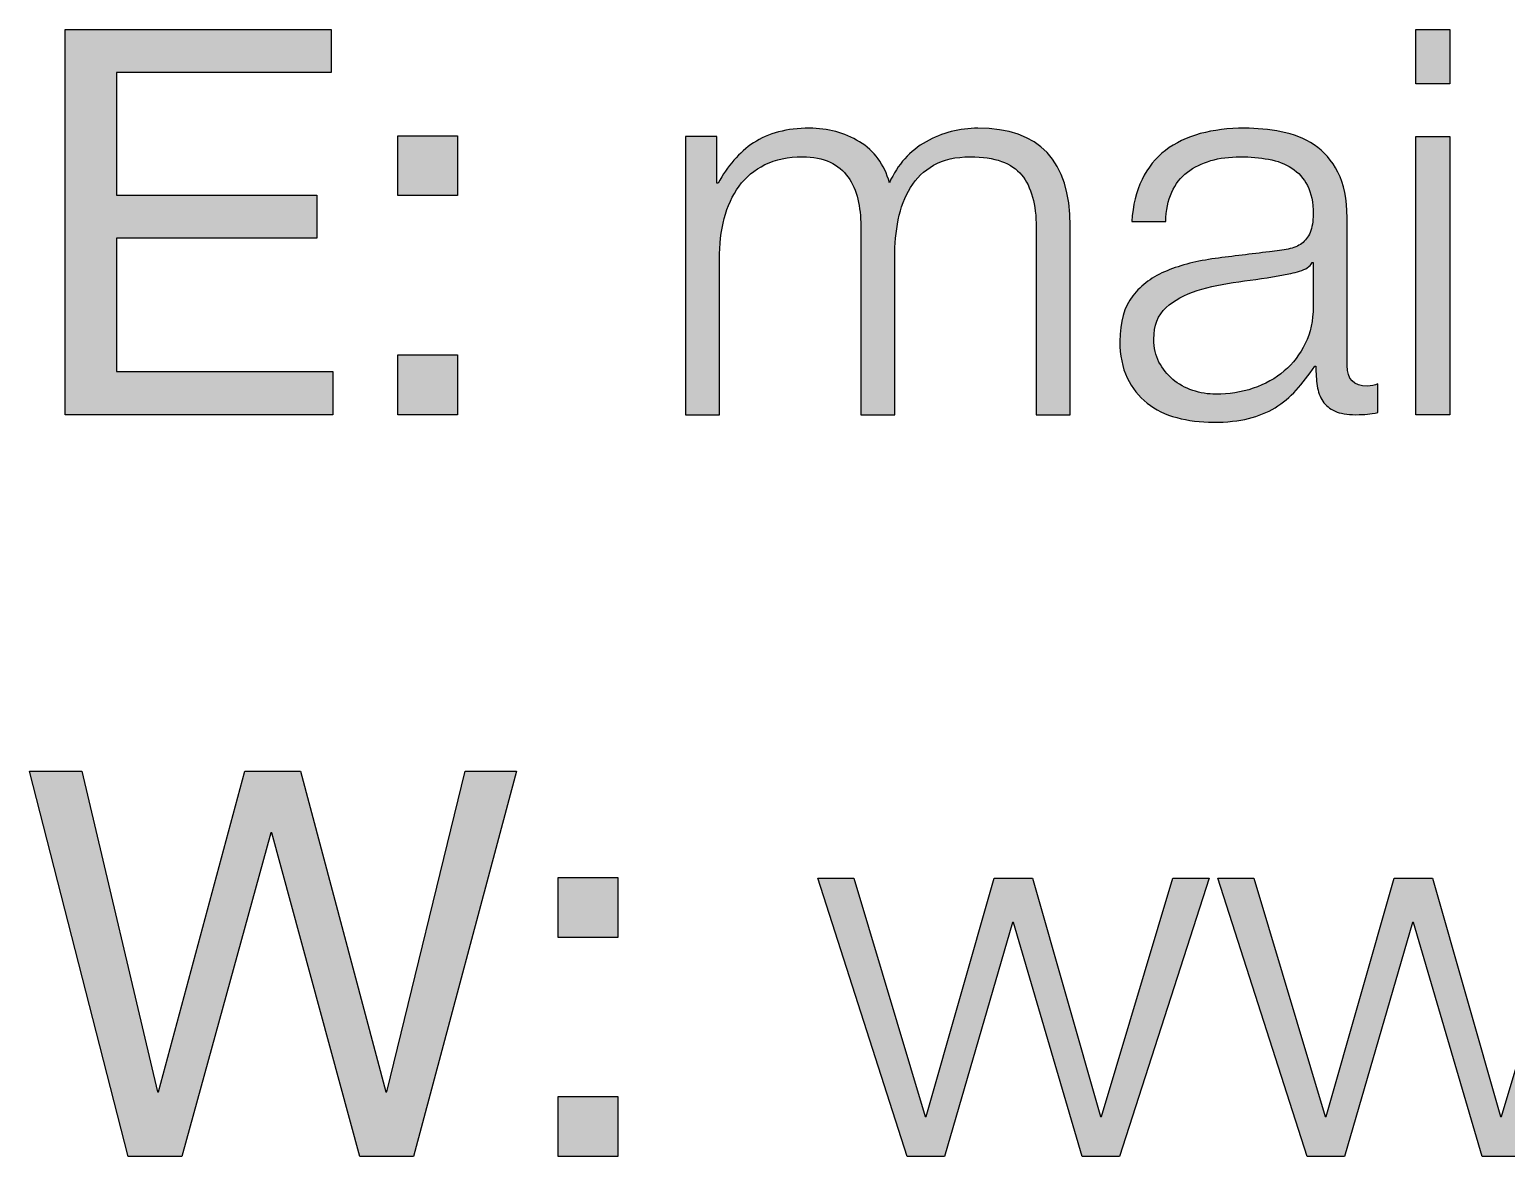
# Paper-space layout 'A2mask' of a CAD drawing. Extents: x 0 to 564, y 0 to 393.
# Drawn here: x 469.15 to 476.57, y 30.75 to 36.42 of the extents above; entities that cross this region are included whole.
import ezdxf
from ezdxf.enums import TextEntityAlignment as Align

# ---------------------------------------------------------------- set-up
doc = ezdxf.new("R2010")
doc.units = 0
doc.layers.get('0').update_dxf_attribs({"linetype": 'CONTINUOUS'})
doc.layers.get('Defpoints').update_dxf_attribs({"linetype": 'CONTINUOUS'})
doc.layers.add('JPP_Mask', color=7, linetype='CONTINUOUS')
doc.styles.add('JPP', font='arial.ttf')

# ---------------------------------------------------------------- blocks, each defined once
blk = doc.blocks.new('A2mask')
at = {"true_color": 0x0081c6}
for points in [[(470.6732, 34.6965), (469.5847, 34.6965), (469.5847, 35.3672), (470.5917, 35.3672), (470.5917, 35.5842), (469.5847, 35.5842), (469.5847, 36.2005), (470.6652, 36.2005), (470.6652, 36.4176), (469.3269, 36.4176), (469.3269, 34.4795), (470.6732, 34.4795)], [(471.3001, 35.8828), (470.9989, 35.8828), (470.9989, 35.5816), (471.3001, 35.5816)], [(471.3001, 34.7807), (470.9989, 34.7807), (470.9989, 34.4795), (471.3001, 34.4795)], [(469.4111, 32.6852), (469.1477, 32.6852), (469.6444, 30.7471), (469.9131, 30.7471), (470.3611, 32.3757), (470.3667, 32.3757), (470.8091, 30.7471), (471.0778, 30.7471), (471.596, 32.6852), (471.3382, 32.6852), (470.9446, 31.0729), (470.9393, 31.0729), (470.5105, 32.6852), (470.2308, 32.6852), (469.7964, 31.0729), (469.7911, 31.0729)], [(472.1063, 32.1504), (471.8051, 32.1504), (471.8051, 31.8492), (472.1063, 31.8492)], [(472.1063, 31.0483), (471.8051, 31.0483), (471.8051, 30.7471), (472.1063, 30.7471)]]:
    blk.add_hatch(color=142, dxfattribs=at).paths.add_polyline_path(points)
at = {"true_color": 0x004a91}
for points in [[(476.2893, 36.4176), (476.1183, 36.4176), (476.1183, 36.1435), (476.2893, 36.1435)], [(476.2893, 35.8801), (476.1183, 35.8801), (476.1183, 34.4795), (476.2893, 34.4795)], [(474.0908, 31.9251), (474.0961, 31.9251), (474.441, 30.7471), (474.6282, 30.7471), (475.0788, 32.1478), (474.8969, 32.1478), (474.5387, 30.9479), (474.5331, 30.9479), (474.1912, 32.1478), (473.9983, 32.1478), (473.6564, 30.9479), (473.651, 30.9479), (473.2925, 32.1478), (473.1109, 32.1478), (473.5613, 30.7471), (473.7488, 30.7471)], [(477.0905, 32.1478), (476.9086, 32.1478), (476.5504, 30.9479), (476.5447, 30.9479), (476.2028, 32.1478), (476.0099, 32.1478), (475.668, 30.9479), (475.6627, 30.9479), (475.3042, 32.1478), (475.1226, 32.1478), (475.5729, 30.7471), (475.7604, 30.7471), (476.1024, 31.9251), (476.1077, 31.9251), (476.4526, 30.7471), (476.6398, 30.7471)]]:
    blk.add_hatch(color=154, dxfattribs=at).paths.add_polyline_path(points)
h = blk.add_hatch(color=154, dxfattribs=at)
edge = h.paths.add_edge_path()
edge.add_spline(control_points=[(473.3207, 35.8529), (473.2458, 35.8983), (473.162, 35.9209), (473.0699, 35.9209)], knot_values=[4, 4, 4, 4, 5, 5, 5, 5], degree=3, periodic=0)
edge.add_spline(control_points=[(473.0699, 35.9209), (472.9559, 35.9209), (472.8621, 35.8963), (472.7889, 35.8476)], knot_values=[3, 3, 3, 3, 4, 4, 4, 4], degree=3, periodic=0)
edge.add_spline(control_points=[(472.7889, 35.8476), (472.7156, 35.7986), (472.6563, 35.731), (472.6109, 35.6439)], knot_values=[2, 2, 2, 2, 3, 3, 3, 3], degree=3, periodic=0)
edge.add_spline(control_points=[(472.6109, 35.6439), (472.6109, 35.6439), (472.603, 35.6439), (472.603, 35.6439)], knot_values=[1.00001, 1.00001, 1.00001, 1.00001, 2, 2, 2, 2], degree=3, periodic=0)
edge.add_spline(control_points=[(472.603, 35.6439), (472.603, 35.6439), (472.603, 35.7029), (472.603, 35.762)], knot_values=[0.5, 0.5, 0.5, 0.5, 1, 1, 1, 1], degree=3, periodic=0)
edge.add_spline(control_points=[(472.603, 35.762), (472.603, 35.821), (472.603, 35.8801), (472.603, 35.8801), (472.603, 35.8801), (472.5931, 35.8801), (472.5784, 35.8801)], knot_values=[32.749965, 32.749965, 32.749965, 32.749965, 33.249965, 33.249965, 33.249965, 33.5, 33.5, 33.5, 33.5], degree=3, periodic=0)
edge.add_spline(control_points=[(472.5784, 35.8801), (472.5636, 35.8801), (472.544, 35.8801), (472.5243, 35.8801)], knot_values=[32.49997, 32.49997, 32.49997, 32.49997, 32.749965, 32.749965, 32.749965, 32.749965], degree=3, periodic=0)
edge.add_spline(control_points=[(472.5243, 35.8801), (472.5144, 35.8801), (472.5046, 35.8801), (472.4954, 35.8801)], knot_values=[32.374972, 32.374972, 32.374972, 32.374972, 32.49997, 32.49997, 32.49997, 32.49997], degree=3, periodic=0)
edge.add_spline(control_points=[(472.4954, 35.8801), (472.4862, 35.8801), (472.4776, 35.8801), (472.4702, 35.8801)], knot_values=[32.249975, 32.249975, 32.249975, 32.249975, 32.374973, 32.374973, 32.374973, 32.374973], degree=3, periodic=0)
edge.add_spline(control_points=[(472.4601, 35.8801), (472.4571, 35.8801), (472.4545, 35.8801), (472.4524, 35.8801)], knot_values=[32.124977, 32.124977, 32.124977, 32.124977, 32.187476, 32.187476, 32.187476, 32.187476], degree=3, periodic=0)
edge.add_spline(control_points=[(472.4456, 35.8801), (472.4456, 35.8801), (472.4456, 35.8801), (472.4456, 35.8801), (472.4456, 35.8801), (472.4456, 35.8801), (472.4456, 35.8801)], knot_values=[31.99998, 31.99998, 31.99998, 31.99998, 32, 32, 32, 32.001445, 32.001445, 32.001445, 32.001445], degree=3, periodic=0)
edge.add_spline(control_points=[(472.4456, 35.8801), (472.4456, 35.8801), (472.4456, 35.5299), (472.4456, 35.1798)], knot_values=[31.49999, 31.49999, 31.49999, 31.49999, 31.99998, 31.99998, 31.99998, 31.99998], degree=3, periodic=0)
edge.add_spline(control_points=[(472.4456, 35.1798), (472.4456, 34.8296), (472.4456, 34.4795), (472.4456, 34.4795), (472.4456, 34.4795), (472.4456, 34.4795), (472.4456, 34.4795)], knot_values=[30.999023, 30.999023, 30.999023, 30.999023, 31.499013, 31.499013, 31.499013, 31.49999, 31.49999, 31.49999, 31.49999], degree=3, periodic=0)
edge.add_spline(control_points=[(472.4529, 34.4795), (472.4553, 34.4795), (472.4581, 34.4795), (472.4614, 34.4795)], knot_values=[30.812504, 30.812504, 30.812504, 30.812504, 30.875002, 30.875002, 30.875002, 30.875002], degree=3, periodic=0)
edge.add_spline(control_points=[(472.4614, 34.4795), (472.4646, 34.4795), (472.4683, 34.4795), (472.4723, 34.4795)], knot_values=[30.750005, 30.750005, 30.750005, 30.750005, 30.812504, 30.812504, 30.812504, 30.812504], degree=3, periodic=0)
edge.add_spline(control_points=[(472.4723, 34.4795), (472.4803, 34.4795), (472.4897, 34.4795), (472.4997, 34.4795)], knot_values=[30.625007, 30.625007, 30.625007, 30.625007, 30.750005, 30.750005, 30.750005, 30.750005], degree=3, periodic=0)
edge.add_spline(control_points=[(472.4997, 34.4795), (472.5097, 34.4795), (472.5204, 34.4795), (472.5311, 34.4795)], knot_values=[30.50001, 30.50001, 30.50001, 30.50001, 30.625007, 30.625007, 30.625007, 30.625007], degree=3, periodic=0)
edge.add_spline(control_points=[(472.5311, 34.4795), (472.5525, 34.4795), (472.5738, 34.4795), (472.5899, 34.4795)], knot_values=[30.250015, 30.250015, 30.250015, 30.250015, 30.50001, 30.50001, 30.50001, 30.50001], degree=3, periodic=0)
edge.add_spline(control_points=[(472.5899, 34.4795), (472.6059, 34.4795), (472.6166, 34.4795), (472.6166, 34.4795), (472.6166, 34.4795), (472.6166, 34.4795), (472.6166, 34.4795)], knot_values=[29.999532, 29.999532, 29.999532, 29.999532, 30.249547, 30.249547, 30.249547, 30.250015, 30.250015, 30.250015, 30.250015], degree=3, periodic=0)
edge.add_spline(control_points=[(472.6166, 34.4883), (472.6166, 34.4911), (472.6166, 34.4946), (472.6166, 34.4988)], knot_values=[29.906272, 29.906272, 29.906272, 29.906272, 29.937521, 29.937521, 29.937521, 29.937521], degree=3, periodic=0)
edge.add_spline(control_points=[(472.6166, 34.4988), (472.6166, 34.5029), (472.6166, 34.5077), (472.6166, 34.5131)], knot_values=[29.875022, 29.875022, 29.875022, 29.875022, 29.906272, 29.906272, 29.906272, 29.906272], degree=3, periodic=0)
edge.add_spline(control_points=[(472.6166, 34.5131), (472.6166, 34.5237), (472.6166, 34.5367), (472.6166, 34.5516)], knot_values=[29.812524, 29.812524, 29.812524, 29.812524, 29.875022, 29.875022, 29.875022, 29.875022], degree=3, periodic=0)
edge.add_spline(control_points=[(472.6166, 34.5516), (472.6166, 34.5665), (472.6166, 34.5833), (472.6166, 34.6016)], knot_values=[29.750025, 29.750025, 29.750025, 29.750025, 29.812524, 29.812524, 29.812524, 29.812524], degree=3, periodic=0)
edge.add_spline(control_points=[(472.6166, 34.6016), (472.6166, 34.6382), (472.6166, 34.681), (472.6166, 34.7268)], knot_values=[29.625028, 29.625028, 29.625028, 29.625028, 29.750025, 29.750025, 29.750025, 29.750025], degree=3, periodic=0)
edge.add_spline(control_points=[(472.6166, 34.7268), (472.6166, 34.8642), (472.6166, 35.029), (472.6166, 35.139)], knot_values=[29.250035, 29.250035, 29.250035, 29.250035, 29.625028, 29.625028, 29.625028, 29.625028], degree=3, periodic=0)
edge.add_spline(control_points=[(472.6166, 35.139), (472.6166, 35.2123), (472.6166, 35.2611), (472.6166, 35.2611), (472.6166, 35.3354), (472.6245, 35.4036), (472.6408, 35.4662)], knot_values=[28, 28, 28, 28, 28.250035, 28.250035, 28.250035, 29.250035, 29.250035, 29.250035, 29.250035], degree=3, periodic=0)
edge.add_spline(control_points=[(472.6408, 35.4662), (472.657, 35.5285), (472.6822, 35.5829), (472.7156, 35.6289)], knot_values=[27, 27, 27, 27, 28, 28, 28, 28], degree=3, periodic=0)
edge.add_spline(control_points=[(472.7156, 35.6289), (472.7491, 35.6753), (472.7925, 35.7114), (472.8459, 35.7376), (472.8992, 35.7638), (472.9622, 35.7771), (473.0344, 35.7771)], knot_values=[25, 25, 25, 25, 26, 26, 26, 27, 27, 27, 27], degree=3, periodic=0)
edge.add_spline(control_points=[(473.0344, 35.7771), (473.0887, 35.7771), (473.1348, 35.7678), (473.1729, 35.7499)], knot_values=[24, 24, 24, 24, 25, 25, 25, 25], degree=3, periodic=0)
edge.add_spline(control_points=[(473.1729, 35.7499), (473.211, 35.7317), (473.2412, 35.7068), (473.2637, 35.6753)], knot_values=[23, 23, 23, 23, 24, 24, 24, 24], degree=3, periodic=0)
edge.add_spline(control_points=[(473.2637, 35.6753), (473.2866, 35.6435), (473.3028, 35.6064), (473.3127, 35.564)], knot_values=[22, 22, 22, 22, 23, 23, 23, 23], degree=3, periodic=0)
edge.add_spline(control_points=[(473.3127, 35.564), (473.3227, 35.5213), (473.3276, 35.4765), (473.3276, 35.4295)], knot_values=[21, 21, 21, 21, 22, 22, 22, 22], degree=3, periodic=0)
edge.add_spline(control_points=[(473.3276, 35.4295), (473.3276, 35.4295), (473.3276, 34.4795), (473.3276, 34.4795), (473.3276, 34.4795), (473.3704, 34.4795), (473.4131, 34.4795)], knot_values=[19.5, 19.5, 19.5, 19.5, 20.5, 20.5, 20.5, 21, 21, 21, 21], degree=3, periodic=0)
edge.add_spline(control_points=[(473.4131, 34.4795), (473.4559, 34.4795), (473.4986, 34.4795), (473.4986, 34.4795), (473.4986, 34.4795), (473.4986, 34.6776), (473.4986, 34.8758)], knot_values=[18.5, 18.5, 18.5, 18.5, 19, 19, 19, 19.5, 19.5, 19.5, 19.5], degree=3, periodic=0)
edge.add_spline(control_points=[(473.4986, 34.8758), (473.4986, 35.0739), (473.4986, 35.2721), (473.4986, 35.2721), (473.4986, 35.3374), (473.5046, 35.4), (473.5162, 35.4606)], knot_values=[17, 17, 17, 17, 17.5, 17.5, 17.5, 18.5, 18.5, 18.5, 18.5], degree=3, periodic=0)
edge.add_spline(control_points=[(473.5162, 35.4606), (473.5281, 35.5213), (473.5483, 35.5753), (473.5775, 35.6223)], knot_values=[16, 16, 16, 16, 17, 17, 17, 17], degree=3, periodic=0)
edge.add_spline(control_points=[(473.5775, 35.6223), (473.6063, 35.6694), (473.6451, 35.7068), (473.6941, 35.735)], knot_values=[15, 15, 15, 15, 16, 16, 16, 16], degree=3, periodic=0)
edge.add_spline(control_points=[(473.6941, 35.735), (473.7428, 35.7628), (473.8045, 35.7771), (473.8787, 35.7771)], knot_values=[14, 14, 14, 14, 15, 15, 15, 15], degree=3, periodic=0)
edge.add_spline(control_points=[(473.8787, 35.7771), (474.0016, 35.7771), (474.0878, 35.7466), (474.1365, 35.6859)], knot_values=[13, 13, 13, 13, 14, 14, 14, 14], degree=3, periodic=0)
edge.add_spline(control_points=[(474.1365, 35.6859), (474.1855, 35.6253), (474.2097, 35.5372), (474.2097, 35.4215)], knot_values=[12, 12, 12, 12, 13, 13, 13, 13], degree=3, periodic=0)
edge.add_spline(control_points=[(474.2097, 35.4215), (474.2097, 35.4215), (474.2097, 34.4795), (474.2097, 34.4795), (474.2097, 34.4795), (474.2525, 34.4795), (474.2952, 34.4795)], knot_values=[10.5, 10.5, 10.5, 10.5, 11.5, 11.5, 11.5, 12, 12, 12, 12], degree=3, periodic=0)
edge.add_spline(control_points=[(474.2952, 34.4795), (474.3379, 34.4795), (474.3807, 34.4795), (474.3807, 34.4795), (474.3807, 34.4795), (474.3807, 34.717), (474.3807, 34.9545)], knot_values=[9.5, 9.5, 9.5, 9.5, 10, 10, 10, 10.5, 10.5, 10.5, 10.5], degree=3, periodic=0)
edge.add_spline(control_points=[(474.3807, 34.9545), (474.3807, 35.192), (474.3807, 35.4295), (474.3807, 35.4295), (474.3807, 35.7572), (474.2259, 35.9209), (473.9168, 35.9209)], knot_values=[8, 8, 8, 8, 8.5, 8.5, 8.5, 9.5, 9.5, 9.5, 9.5], degree=3, periodic=0)
edge.add_spline(control_points=[(473.9168, 35.9209), (473.8243, 35.9209), (473.7375, 35.8983), (473.656, 35.8529)], knot_values=[7, 7, 7, 7, 8, 8, 8, 8], degree=3, periodic=0)
edge.add_spline(control_points=[(473.656, 35.8529), (473.5745, 35.8079), (473.5132, 35.7389), (473.4715, 35.6468)], knot_values=[6, 6, 6, 6, 7, 7, 7, 7], degree=3, periodic=0)
edge.add_spline(control_points=[(473.4715, 35.6468), (473.4463, 35.7389), (473.3959, 35.8079), (473.3207, 35.8529)], knot_values=[5, 5, 5, 5, 6, 6, 6, 6], degree=3, periodic=0)
h = blk.add_hatch(color=154, dxfattribs=at)
edge = h.paths.add_edge_path()
edge.add_spline(control_points=[(475.7734, 34.7263), (475.7734, 34.7263), (475.7734, 35.4702), (475.7734, 35.4702), (475.7734, 35.5643), (475.7581, 35.6409), (475.7273, 35.6995)], knot_values=[6, 6, 6, 6, 7, 7, 7, 8, 8, 8, 8], degree=3, periodic=0)
edge.add_spline(control_points=[(475.7273, 35.6995), (475.6965, 35.7585), (475.6567, 35.8042), (475.6077, 35.8367)], knot_values=[5, 5, 5, 5, 6, 6, 6, 6], degree=3, periodic=0)
edge.add_spline(control_points=[(475.6077, 35.8367), (475.559, 35.8692), (475.5036, 35.8914), (475.4423, 35.9033)], knot_values=[4, 4, 4, 4, 5, 5, 5, 5], degree=3, periodic=0)
edge.add_spline(control_points=[(475.4423, 35.9033), (475.3807, 35.9149), (475.3191, 35.9209), (475.2574, 35.9209)], knot_values=[3, 3, 3, 3, 4, 4, 4, 4], degree=3, periodic=0)
edge.add_spline(control_points=[(475.2574, 35.9209), (475.1763, 35.9209), (475.102, 35.9119), (475.0351, 35.8937), (474.9682, 35.8755), (474.9099, 35.8476), (474.8598, 35.8095)], knot_values=[1, 1, 1, 1, 2, 2, 2, 3, 3, 3, 3], degree=3, periodic=0)
edge.add_spline(control_points=[(474.8598, 35.8095), (474.8101, 35.7714), (474.7707, 35.7227), (474.7419, 35.6631)], knot_values=[0, 0, 0, 0, 1, 1, 1, 1], degree=3, periodic=0)
edge.add_spline(control_points=[(474.7419, 35.6631), (474.713, 35.6031), (474.6958, 35.5325), (474.6902, 35.4513)], knot_values=[41, 41, 41, 41, 42, 42, 42, 42], degree=3, periodic=0)
edge.add_spline(control_points=[(474.6902, 35.4513), (474.6902, 35.4513), (474.8611, 35.4513), (474.8611, 35.4513), (474.8648, 35.5653), (474.9012, 35.6482), (474.9698, 35.6995)], knot_values=[39, 39, 39, 39, 40, 40, 40, 41, 41, 41, 41], degree=3, periodic=0)
edge.add_spline(control_points=[(474.9698, 35.6995), (475.0387, 35.7512), (475.1272, 35.7771), (475.2359, 35.7771)], knot_values=[38, 38, 38, 38, 39, 39, 39, 39], degree=3, periodic=0)
edge.add_spline(control_points=[(475.2359, 35.7771), (475.2866, 35.7771), (475.334, 35.7727), (475.3784, 35.7648)], knot_values=[37, 37, 37, 37, 38, 38, 38, 38], degree=3, periodic=0)
edge.add_spline(control_points=[(475.3784, 35.7648), (475.4228, 35.7565), (475.4616, 35.7416), (475.495, 35.7201)], knot_values=[36, 36, 36, 36, 37, 37, 37, 37], degree=3, periodic=0)
edge.add_spline(control_points=[(475.495, 35.7201), (475.5285, 35.6982), (475.555, 35.6687), (475.5739, 35.6319)], knot_values=[35, 35, 35, 35, 36, 36, 36, 36], degree=3, periodic=0)
edge.add_spline(control_points=[(475.5739, 35.6319), (475.5928, 35.5948), (475.6024, 35.5471), (475.6024, 35.4891)], knot_values=[34, 34, 34, 34, 35, 35, 35, 35], degree=3, periodic=0)
edge.add_spline(control_points=[(475.6024, 35.4891), (475.6024, 35.4513), (475.5974, 35.4205), (475.5875, 35.397), (475.5775, 35.3735), (475.5633, 35.3549), (475.5454, 35.3413)], knot_values=[32, 32, 32, 32, 33, 33, 33, 34, 34, 34, 34], degree=3, periodic=0)
edge.add_spline(control_points=[(475.5454, 35.3413), (475.5272, 35.3277), (475.5046, 35.3181), (475.4775, 35.3128), (475.4503, 35.3075), (475.4188, 35.3029), (475.3824, 35.2992)], knot_values=[30, 30, 30, 30, 31, 31, 31, 32, 32, 32, 32], degree=3, periodic=0)
edge.add_spline(control_points=[(475.3824, 35.2992), (475.2902, 35.2883), (475.1991, 35.277), (475.1097, 35.2654)], knot_values=[29, 29, 29, 29, 30, 30, 30, 30], degree=3, periodic=0)
edge.add_spline(control_points=[(475.1097, 35.2654), (475.0202, 35.2535), (474.9397, 35.2333), (474.8681, 35.2041)], knot_values=[28, 28, 28, 28, 29, 29, 29, 29], degree=3, periodic=0)
edge.add_spline(control_points=[(474.8681, 35.2041), (474.7965, 35.1753), (474.7392, 35.1332), (474.6958, 35.0779)], knot_values=[27, 27, 27, 27, 28, 28, 28, 28], degree=3, periodic=0)
edge.add_spline(control_points=[(474.6958, 35.0779), (474.6524, 35.0229), (474.6305, 34.9464), (474.6305, 34.8486)], knot_values=[26, 26, 26, 26, 27, 27, 27, 27], degree=3, periodic=0)
edge.add_spline(control_points=[(474.6305, 34.8486), (474.6305, 34.778), (474.6428, 34.7171), (474.6673, 34.6654)], knot_values=[25, 25, 25, 25, 26, 26, 26, 26], degree=3, periodic=0)
edge.add_spline(control_points=[(474.6673, 34.6654), (474.6915, 34.614), (474.725, 34.5713), (474.7677, 34.5378)], knot_values=[24, 24, 24, 24, 25, 25, 25, 25], degree=3, periodic=0)
edge.add_spline(control_points=[(474.7677, 34.5378), (474.8101, 34.5043), (474.8598, 34.4798), (474.9168, 34.4646), (474.9738, 34.4493), (475.0351, 34.4414), (475.1, 34.4414)], knot_values=[22, 22, 22, 22, 23, 23, 23, 24, 24, 24, 24], degree=3, periodic=0)
edge.add_spline(control_points=[(475.1, 34.4414), (475.169, 34.4414), (475.2283, 34.448), (475.278, 34.4606), (475.3277, 34.4732), (475.3721, 34.4911), (475.4109, 34.5146)], knot_values=[20, 20, 20, 20, 21, 21, 21, 22, 22, 22, 22], degree=3, periodic=0)
edge.add_spline(control_points=[(475.4109, 34.5146), (475.45, 34.5381), (475.4851, 34.5676), (475.5169, 34.6031)], knot_values=[19, 19, 19, 19, 20, 20, 20, 20], degree=3, periodic=0)
edge.add_spline(control_points=[(475.5169, 34.6031), (475.5484, 34.6382), (475.5798, 34.6786), (475.6103, 34.7237)], knot_values=[18, 18, 18, 18, 19, 19, 19, 19], degree=3, periodic=0)
edge.add_spline(control_points=[(475.616, 34.7237), (475.616, 34.6876), (475.6183, 34.6544), (475.6226, 34.6246)], knot_values=[16, 16, 16, 16, 17, 17, 17, 17], degree=3, periodic=0)
edge.add_spline(control_points=[(475.6226, 34.6246), (475.6272, 34.5948), (475.6368, 34.5689), (475.6511, 34.5474)], knot_values=[15, 15, 15, 15, 16, 16, 16, 16], degree=3, periodic=0)
edge.add_spline(control_points=[(475.6511, 34.5474), (475.6657, 34.5255), (475.6859, 34.509), (475.7124, 34.497)], knot_values=[14, 14, 14, 14, 15, 15, 15, 15], degree=3, periodic=0)
edge.add_spline(control_points=[(475.7124, 34.497), (475.7386, 34.4854), (475.7734, 34.4795), (475.8168, 34.4795)], knot_values=[13, 13, 13, 13, 14, 14, 14, 14], degree=3, periodic=0)
edge.add_spline(control_points=[(475.8168, 34.4795), (475.8403, 34.4795), (475.8598, 34.4805), (475.8751, 34.4821)], knot_values=[12, 12, 12, 12, 13, 13, 13, 13], degree=3, periodic=0)
edge.add_spline(control_points=[(475.8751, 34.4821), (475.8906, 34.4841), (475.9082, 34.4868), (475.9281, 34.4904)], knot_values=[11, 11, 11, 11, 12, 12, 12, 12], degree=3, periodic=0)
edge.add_spline(control_points=[(475.9281, 34.4904), (475.9281, 34.4904), (475.9281, 34.6342), (475.9281, 34.6342), (475.9119, 34.6269), (475.8936, 34.6233), (475.8738, 34.6233)], knot_values=[9, 9, 9, 9, 10, 10, 10, 11, 11, 11, 11], degree=3, periodic=0)
edge.add_spline(control_points=[(475.8738, 34.6233), (475.8068, 34.6233), (475.7734, 34.6578), (475.7734, 34.7263)], knot_values=[8, 8, 8, 8, 9, 9, 9, 9], degree=3, periodic=0)
edge = h.paths.add_edge_path(flags=16)
edge.add_spline(control_points=[(475.5967, 35.2449), (475.5967, 35.2449), (475.6024, 35.2449), (475.6024, 35.2449), (475.6024, 35.2449), (475.6024, 35.0222), (475.6024, 35.0222), (475.6024, 34.9536), (475.5891, 34.892), (475.5629, 34.8377)], knot_values=[13, 13, 13, 13, 13.99998, 13.99998, 13.99998, 14.99998, 14.99998, 14.99998, 15.99998, 15.99998, 15.99998, 15.99998], degree=3, periodic=0)
edge.add_spline(control_points=[(475.5629, 34.8377), (475.5368, 34.7837), (475.5013, 34.7373), (475.4572, 34.6995)], knot_values=[12, 12, 12, 12, 13, 13, 13, 13], degree=3, periodic=0)
edge.add_spline(control_points=[(475.4572, 34.6995), (475.4128, 34.6614), (475.3608, 34.6322), (475.3012, 34.6124)], knot_values=[11, 11, 11, 11, 12, 12, 12, 12], degree=3, periodic=0)
edge.add_spline(control_points=[(475.3012, 34.6124), (475.2412, 34.5925), (475.1789, 34.5825), (475.1136, 34.5825)], knot_values=[10, 10, 10, 10, 11, 11, 11, 11], degree=3, periodic=0)
edge.add_spline(control_points=[(475.1136, 34.5825), (475.0739, 34.5825), (475.0351, 34.5888), (474.997, 34.6018)], knot_values=[9, 9, 9, 9, 10, 10, 10, 10], degree=3, periodic=0)
edge.add_spline(control_points=[(474.997, 34.6018), (474.9589, 34.6143), (474.9254, 34.6329), (474.8966, 34.6574)], knot_values=[8, 8, 8, 8, 9, 9, 9, 9], degree=3, periodic=0)
edge.add_spline(control_points=[(474.8966, 34.6574), (474.8678, 34.6816), (474.8446, 34.7108), (474.8273, 34.7442), (474.8101, 34.7777), (474.8015, 34.8161), (474.8015, 34.8595)], knot_values=[6, 6, 6, 6, 7, 7, 7, 8, 8, 8, 8], degree=3, periodic=0)
edge.add_spline(control_points=[(474.8015, 34.8595), (474.8015, 34.9281), (474.822, 34.9811), (474.8628, 35.0183)], knot_values=[5, 5, 5, 5, 6, 6, 6, 6], degree=3, periodic=0)
edge.add_spline(control_points=[(474.8628, 35.0183), (474.9032, 35.0554), (474.9552, 35.0839), (475.0189, 35.1037)], knot_values=[4, 4, 4, 4, 5, 5, 5, 5], degree=3, periodic=0)
edge.add_spline(control_points=[(475.0189, 35.1037), (475.0822, 35.1236), (475.1521, 35.1385), (475.2289, 35.1485)], knot_values=[3, 3, 3, 3, 4, 4, 4, 4], degree=3, periodic=0)
edge.add_spline(control_points=[(475.2289, 35.1485), (475.3061, 35.1584), (475.3807, 35.1697), (475.4529, 35.1826)], knot_values=[2, 2, 2, 2, 3, 3, 3, 3], degree=3, periodic=0)
edge.add_spline(control_points=[(475.4529, 35.1826), (475.4765, 35.1863), (475.5036, 35.1926), (475.5344, 35.2015), (475.5653, 35.2104), (475.5861, 35.225), (475.5967, 35.2449)], knot_values=[0, 0, 0, 0, 1, 1, 1, 2, 2, 2, 2], degree=3, periodic=0)
at = {"layer": 'Defpoints', "color": 142, "true_color": 0x0081c6}
for points in [[(470.6652, 36.4176), (470.6652, 36.2005), (469.5847, 36.2005), (469.5847, 35.5842), (470.5917, 35.5842), (470.5917, 35.3672), (469.5847, 35.3672), (469.5847, 34.6965), (470.6732, 34.6965), (470.6732, 34.4795), (469.3269, 34.4795), (469.3269, 36.4176), (470.6652, 36.4176)], [(470.9989, 35.5816), (470.9989, 35.8828), (471.3001, 35.8828), (471.3001, 35.5816), (470.9989, 35.5816)], [(471.3001, 34.7807), (471.3001, 34.4795), (470.9989, 34.4795), (470.9989, 34.7807), (471.3001, 34.7807)], [(470.8091, 30.7471), (470.3667, 32.3757), (470.3611, 32.3757), (469.9131, 30.7471), (469.6444, 30.7471), (469.1477, 32.6852), (469.4111, 32.6852), (469.7911, 31.0729), (469.7964, 31.0729), (470.2308, 32.6852), (470.5105, 32.6852), (470.9393, 31.0729), (470.9446, 31.0729), (471.3382, 32.6852), (471.596, 32.6852), (471.0778, 30.7471), (470.8091, 30.7471)], [(471.8051, 31.8492), (471.8051, 32.1504), (472.1063, 32.1504), (472.1063, 31.8492), (471.8051, 31.8492)], [(472.1063, 31.0483), (472.1063, 30.7471), (471.8051, 30.7471), (471.8051, 31.0483), (472.1063, 31.0483)]]:
    blk.add_lwpolyline(points, dxfattribs=at)
at = {"layer": 'Defpoints', "color": 154, "true_color": 0x004a91}
for points in [[(476.2893, 36.4176), (476.2893, 36.1435), (476.1183, 36.1435), (476.1183, 36.4176), (476.2893, 36.4176)], [(476.2893, 35.8801), (476.2893, 34.4795), (476.1183, 34.4795), (476.1183, 35.8801), (476.2893, 35.8801)], [(473.2925, 32.1478), (473.651, 30.9479), (473.6564, 30.9479), (473.9983, 32.1478), (474.1912, 32.1478), (474.5331, 30.9479), (474.5387, 30.9479), (474.8969, 32.1478), (475.0788, 32.1478), (474.6282, 30.7471), (474.441, 30.7471), (474.0961, 31.9251), (474.0908, 31.9251), (473.7488, 30.7471), (473.5613, 30.7471), (473.1109, 32.1478), (473.2925, 32.1478)], [(475.3042, 32.1478), (475.6627, 30.9479), (475.668, 30.9479), (476.0099, 32.1478), (476.2028, 32.1478), (476.5447, 30.9479), (476.5504, 30.9479), (476.9086, 32.1478), (477.0905, 32.1478), (476.6398, 30.7471), (476.4526, 30.7471), (476.1077, 31.9251), (476.1024, 31.9251), (475.7604, 30.7471), (475.5729, 30.7471), (475.1226, 32.1478), (475.3042, 32.1478)]]:
    blk.add_lwpolyline(points, dxfattribs=at)
for points, knots in [([(472.603, 35.8801), (472.603, 35.8801), (472.603, 35.6439), (472.603, 35.6439), (472.603, 35.6439), (472.6109, 35.6439), (472.6109, 35.6439), (472.6563, 35.731), (472.7156, 35.7986), (472.7889, 35.8476), (472.8621, 35.8963), (472.9559, 35.9209), (473.0699, 35.9209), (473.162, 35.9209), (473.2458, 35.8983), (473.3207, 35.8529), (473.3959, 35.8079), (473.4463, 35.7389), (473.4715, 35.6468), (473.5132, 35.7389), (473.5745, 35.8079), (473.656, 35.8529), (473.7375, 35.8983), (473.8243, 35.9209), (473.9168, 35.9209), (474.2259, 35.9209), (474.3807, 35.7572), (474.3807, 35.4295), (474.3807, 35.4295), (474.3807, 34.4795), (474.3807, 34.4795), (474.3807, 34.4795), (474.2097, 34.4795), (474.2097, 34.4795), (474.2097, 34.4795), (474.2097, 35.4215), (474.2097, 35.4215), (474.2097, 35.5372), (474.1855, 35.6253), (474.1365, 35.6859), (474.0878, 35.7466), (474.0016, 35.7771), (473.8787, 35.7771), (473.8045, 35.7771), (473.7428, 35.7628), (473.6941, 35.735), (473.6451, 35.7068), (473.6063, 35.6694), (473.5775, 35.6223), (473.5483, 35.5753), (473.5281, 35.5213), (473.5162, 35.4606), (473.5046, 35.4), (473.4986, 35.3374), (473.4986, 35.2721), (473.4986, 35.2721), (473.4986, 34.4795), (473.4986, 34.4795), (473.4986, 34.4795), (473.3276, 34.4795), (473.3276, 34.4795), (473.3276, 34.4795), (473.3276, 35.4295), (473.3276, 35.4295), (473.3276, 35.4765), (473.3227, 35.5213), (473.3127, 35.564), (473.3028, 35.6064), (473.2866, 35.6435), (473.2637, 35.6753), (473.2412, 35.7068), (473.211, 35.7317), (473.1729, 35.7499), (473.1348, 35.7678), (473.0887, 35.7771), (473.0344, 35.7771), (472.9622, 35.7771), (472.8992, 35.7638), (472.8459, 35.7376), (472.7925, 35.7114), (472.7491, 35.6753), (472.7156, 35.6289), (472.6822, 35.5829), (472.657, 35.5285), (472.6408, 35.4662), (472.6245, 35.4036), (472.6166, 35.3354), (472.6166, 35.2611), (472.6166, 35.2611), (472.6166, 34.4795), (472.6166, 34.4795), (472.6166, 34.4795), (472.4456, 34.4795), (472.4456, 34.4795), (472.4456, 34.4795), (472.4456, 35.8801), (472.4456, 35.8801), (472.4456, 35.8801), (472.603, 35.8801), (472.603, 35.8801)], [0, 0, 0, 0, 1, 1, 1, 2, 2, 2, 3, 3, 3, 4, 4, 4, 5, 5, 5, 6, 6, 6, 7, 7, 7, 8, 8, 8, 9, 9, 9, 10, 10, 10, 11, 11, 11, 12, 12, 12, 13, 13, 13, 14, 14, 14, 15, 15, 15, 16, 16, 16, 17, 17, 17, 18, 18, 18, 19, 19, 19, 20, 20, 20, 21, 21, 21, 22, 22, 22, 23, 23, 23, 24, 24, 24, 25, 25, 25, 26, 26, 26, 27, 27, 27, 28, 28, 28, 29, 29, 29, 30, 30, 30, 31, 31, 31, 32, 32, 32, 33, 33, 33, 33]), ([(474.7419, 35.6631), (474.7707, 35.7227), (474.8101, 35.7714), (474.8598, 35.8095), (474.9099, 35.8476), (474.9682, 35.8755), (475.0351, 35.8937), (475.102, 35.9119), (475.1763, 35.9209), (475.2574, 35.9209), (475.3191, 35.9209), (475.3807, 35.9149), (475.4423, 35.9033), (475.5036, 35.8914), (475.559, 35.8692), (475.6077, 35.8367), (475.6567, 35.8042), (475.6965, 35.7585), (475.7273, 35.6995), (475.7581, 35.6409), (475.7734, 35.5643), (475.7734, 35.4702), (475.7734, 35.4702), (475.7734, 34.7263), (475.7734, 34.7263), (475.7734, 34.6578), (475.8068, 34.6233), (475.8738, 34.6233), (475.8936, 34.6233), (475.9119, 34.6269), (475.9281, 34.6342), (475.9281, 34.6342), (475.9281, 34.4904), (475.9281, 34.4904), (475.9082, 34.4868), (475.8906, 34.4841), (475.8751, 34.4821), (475.8598, 34.4805), (475.8403, 34.4795), (475.8168, 34.4795), (475.7734, 34.4795), (475.7386, 34.4854), (475.7124, 34.497), (475.6859, 34.509), (475.6657, 34.5255), (475.6511, 34.5474), (475.6368, 34.5689), (475.6272, 34.5948), (475.6226, 34.6246), (475.6183, 34.6544), (475.616, 34.6876), (475.616, 34.7237), (475.616, 34.7237), (475.6103, 34.7237), (475.6103, 34.7237), (475.5798, 34.6786), (475.5484, 34.6382), (475.5169, 34.6031), (475.4851, 34.5676), (475.45, 34.5381), (475.4109, 34.5146), (475.3721, 34.4911), (475.3277, 34.4732), (475.278, 34.4606), (475.2283, 34.448), (475.169, 34.4414), (475.1, 34.4414), (475.0351, 34.4414), (474.9738, 34.4493), (474.9168, 34.4646), (474.8598, 34.4798), (474.8101, 34.5043), (474.7677, 34.5378), (474.725, 34.5713), (474.6915, 34.614), (474.6673, 34.6654), (474.6428, 34.7171), (474.6305, 34.778), (474.6305, 34.8486), (474.6305, 34.9464), (474.6524, 35.0229), (474.6958, 35.0779), (474.7392, 35.1332), (474.7965, 35.1753), (474.8681, 35.2041), (474.9397, 35.2333), (475.0202, 35.2535), (475.1097, 35.2654), (475.1991, 35.277), (475.2902, 35.2883), (475.3824, 35.2992), (475.4188, 35.3029), (475.4503, 35.3075), (475.4775, 35.3128), (475.5046, 35.3181), (475.5272, 35.3277), (475.5454, 35.3413), (475.5633, 35.3549), (475.5775, 35.3735), (475.5875, 35.397), (475.5974, 35.4205), (475.6024, 35.4513), (475.6024, 35.4891), (475.6024, 35.5471), (475.5928, 35.5948), (475.5739, 35.6319), (475.555, 35.6687), (475.5285, 35.6982), (475.495, 35.7201), (475.4616, 35.7416), (475.4228, 35.7565), (475.3784, 35.7648), (475.334, 35.7727), (475.2866, 35.7771), (475.2359, 35.7771), (475.1272, 35.7771), (475.0387, 35.7512), (474.9698, 35.6995), (474.9012, 35.6482), (474.8648, 35.5653), (474.8611, 35.4513), (474.8611, 35.4513), (474.6902, 35.4513), (474.6902, 35.4513), (474.6958, 35.5325), (474.713, 35.6031), (474.7419, 35.6631)], [0, 0, 0, 0, 1, 1, 1, 2, 2, 2, 3, 3, 3, 4, 4, 4, 5, 5, 5, 6, 6, 6, 7, 7, 7, 8, 8, 8, 9, 9, 9, 10, 10, 10, 11, 11, 11, 12, 12, 12, 13, 13, 13, 14, 14, 14, 15, 15, 15, 16, 16, 16, 17, 17, 17, 18, 18, 18, 19, 19, 19, 20, 20, 20, 21, 21, 21, 22, 22, 22, 23, 23, 23, 24, 24, 24, 25, 25, 25, 26, 26, 26, 27, 27, 27, 28, 28, 28, 29, 29, 29, 30, 30, 30, 31, 31, 31, 32, 32, 32, 33, 33, 33, 34, 34, 34, 35, 35, 35, 36, 36, 36, 37, 37, 37, 38, 38, 38, 39, 39, 39, 40, 40, 40, 41, 41, 41, 42, 42, 42, 42]), ([(475.5967, 35.2449), (475.5861, 35.225), (475.5653, 35.2104), (475.5344, 35.2015), (475.5036, 35.1926), (475.4765, 35.1863), (475.4529, 35.1826), (475.3807, 35.1697), (475.3061, 35.1584), (475.2289, 35.1485), (475.1521, 35.1385), (475.0822, 35.1236), (475.0189, 35.1037), (474.9552, 35.0839), (474.9032, 35.0554), (474.8628, 35.0183), (474.822, 34.9811), (474.8015, 34.9281), (474.8015, 34.8595), (474.8015, 34.8161), (474.8101, 34.7777), (474.8273, 34.7442), (474.8446, 34.7108), (474.8678, 34.6816), (474.8966, 34.6574), (474.9254, 34.6329), (474.9589, 34.6143), (474.997, 34.6018), (475.0351, 34.5888), (475.0739, 34.5825), (475.1136, 34.5825), (475.1789, 34.5825), (475.2412, 34.5925), (475.3012, 34.6124), (475.3608, 34.6322), (475.4128, 34.6614), (475.4572, 34.6995), (475.5013, 34.7373), (475.5368, 34.7837), (475.5629, 34.8377), (475.5891, 34.892), (475.6024, 34.9536), (475.6024, 35.0222), (475.6024, 35.0222), (475.6024, 35.2449), (475.6024, 35.2449), (475.6024, 35.2449), (475.5967, 35.2449), (475.5967, 35.2449)], [0, 0, 0, 0, 1, 1, 1, 2, 2, 2, 3, 3, 3, 4, 4, 4, 5, 5, 5, 6, 6, 6, 7, 7, 7, 8, 8, 8, 9, 9, 9, 10, 10, 10, 11, 11, 11, 12, 12, 12, 13, 13, 13, 14, 14, 14, 15, 15, 15, 16, 16, 16, 16])]:
    blk.add_open_spline(points, degree=3, knots=knots, dxfattribs=at)
at = {"color": 7, "style": 'JPP'}
for tag, p in [('Client', (516.6, 80.5)), ('Project1', (516.6, 63)), ('Project2', (516.6, 57.75)), ('Project3', (516.6, 52.5)), ('Title1', (516.6, 40.25)), ('Title2', (516.6, 35)), ('Title3', (516.6, 29.75)), ('Status', (441, 5.25))]:
    blk.add_attdef(tag, text='', height=2.5, dxfattribs=at).set_placement(p, align=Align.MIDDLE_LEFT)
at = {"color": 2, "style": 'JPP'}
for tag, p in [('Scale', (460.25, 17.5)), ('Checked', (523.25, 17.5)), ('Drawn', (491.75, 17.5)), ('Date', (554.75, 17.5))]:
    blk.add_attdef(tag, text='', height=1.4, dxfattribs=at).set_placement(p, align=Align.MIDDLE_CENTER)
at = {"color": 6, "style": 'JPP'}
for tag, p in [('Ref', (504, 5.25)), ('DrgNo.', (533.4, 5.25))]:
    blk.add_attdef(tag, text='', height=2.8, dxfattribs=at).set_placement(p, align=Align.MIDDLE_LEFT)
blk.add_attdef('Rev', text='', height=2.8, dxfattribs=at).set_placement((557.3923, 5.25), align=Align.MIDDLE_CENTER)

psp = doc.layouts.new('A2mask')

# ---------------------------------------------------------------- block references
at = {"layer": 'JPP_Mask'}
psp.add_blockref('A2mask', (0, 0), dxfattribs=at)

doc.saveas('drawing.dxf')
